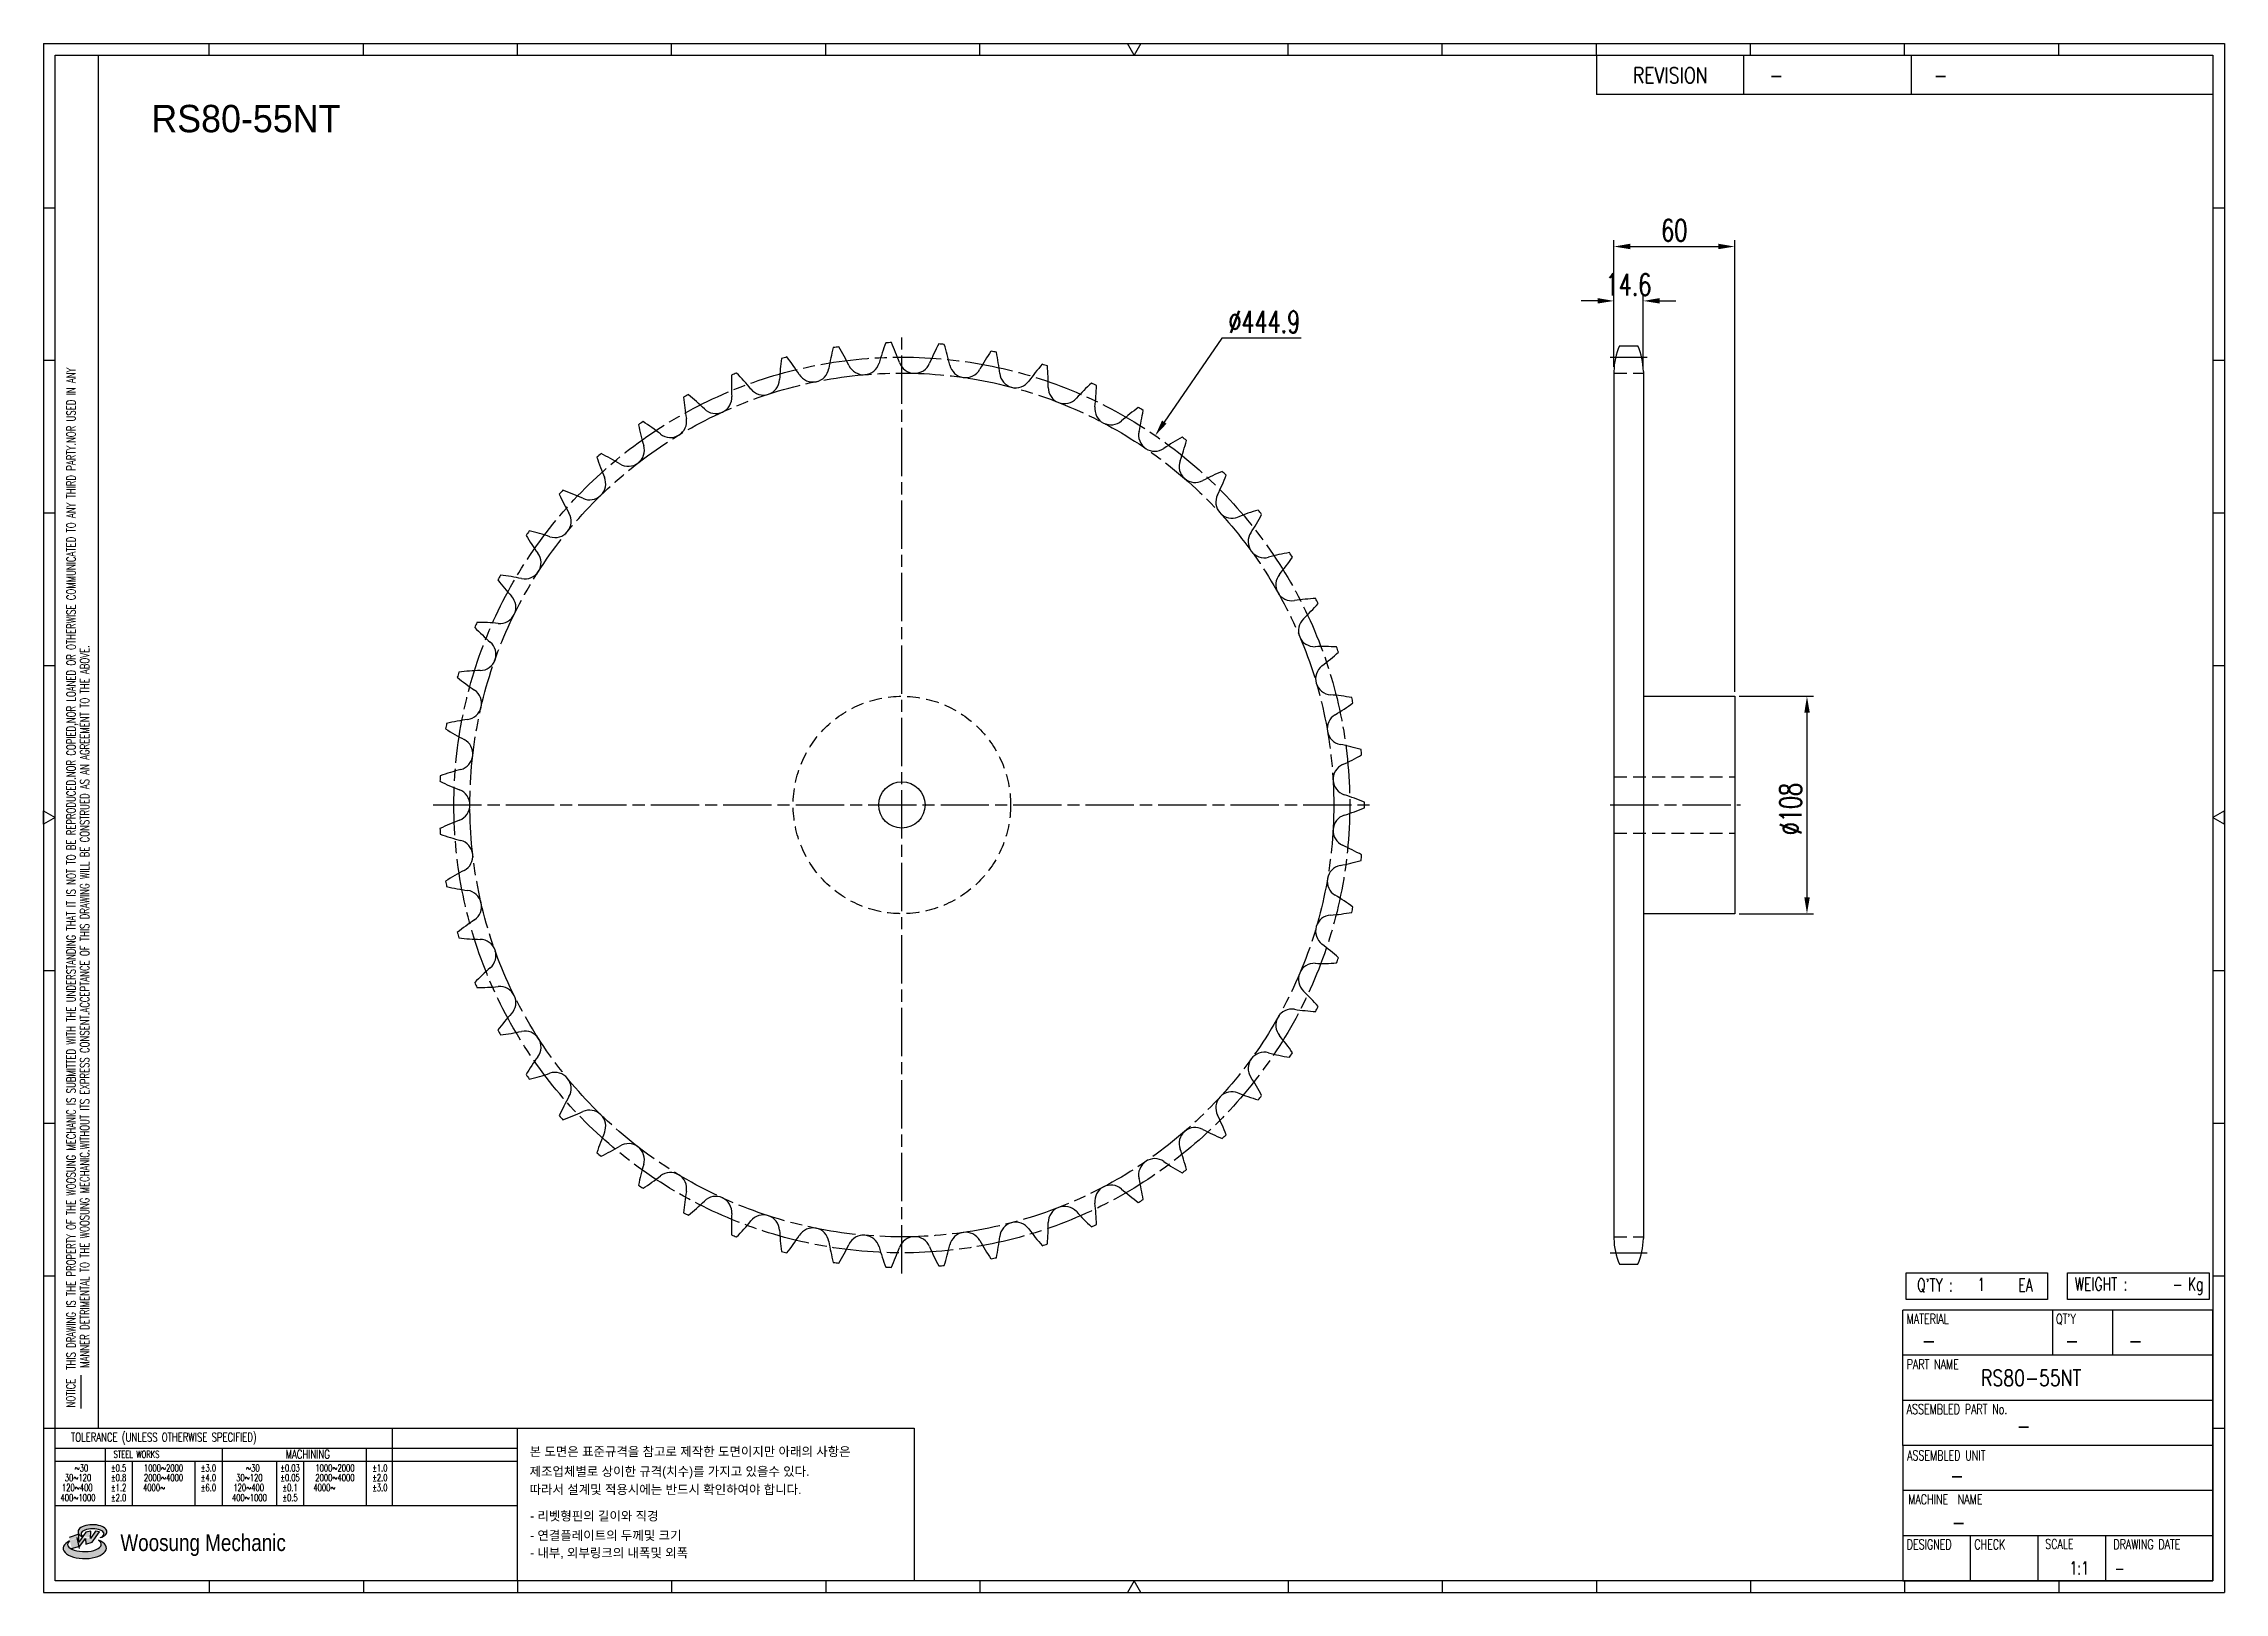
# Model space of a CAD drawing. Header units: millimetres. Extents: x 26814 to 27897, y 33 to 802.
import ezdxf
from ezdxf.enums import TextEntityAlignment as Align

# ---------------------------------------------------------------- set-up
doc = ezdxf.new("R2010")
doc.units = ezdxf.units.MM
for name, pattern in [('AM_ISO08W050', [18, 12, -1.5, 3, -1.5]), ('AM_ISO08W050x2', [9, 6, -0.75, 1.5, -0.75]), ('HIDDEN', [9.525, 6.35, -3.175])]:
    doc.linetypes.add(name, pattern=pattern)
doc.layers.get('Defpoints').update_dxf_attribs({"color": 80})
doc.layers.add('CL2', color=4, linetype='AM_ISO08W050', lineweight=25)
for name, color, linetype in [('HL', 2, 'HIDDEN'), ('LOGO', 7, 'Continuous'), ('S-DIM', 7, 'Continuous'), ('TITLE', 7, 'Continuous')]:
    doc.layers.add(name, color=color, linetype=linetype)
doc.styles.add('HAN', font='ROMANS.shx', dxfattribs={"width": 0.7, "bigfont": 'whgtxt.shx'})
doc.styles.add('HKD_ST2', font='romans.shx', dxfattribs={"width": 0.7, "height": 4, "bigfont": '@extfont2.shx'})
doc.styles.add('HSG', font='SIMPLEX.shx', dxfattribs={"width": 0.7, "bigfont": 'HSG.shx'})
doc.styles.add('MtXpl_', font='Gulim.ttf')
doc.styles.add('SLDTEXTSTYLE4', font='arial.ttf', dxfattribs={"width": 0.8})
doc.dimstyles.new('APP23', dxfattribs={"dimscale": 4.5, "dimtxt": 2.4, "dimasz": 1.8, "dimexe": 0.7, "dimexo": 0.5, "dimgap": 0.6, "dimtad": 1, "dimtoh": 1, "dimdec": 1, "dimrnd": 0.01, "dimzin": 9, "dimdsep": 46, "dimtxsty": 'HSG', "dimcen": 0, "dimclrd": 1, "dimclre": 1, "dimclrt": 256, "dimazin": 2, "dimtp": 1, "dimtm": 1, "dimtfac": 0.5, "dimtdec": 1, "dimtix": 1, "dimtofl": 0, "dimtmove": 0, "dimatfit": 3, "dimfxl": 0, "dimtvp": 1, "dimtolj": 2, "dimlwd": -1, "dimlwe": -1, "dimarcsym": 0})

# ---------------------------------------------------------------- blocks, each defined once
blk = doc.blocks.new('MASTER')
at = {"layer": 'LOGO'}
h = blk.add_hatch(color=10, dxfattribs=at)
h.paths.add_polyline_path([(1.544, 35.177), (1.554, 34.966), (1.779, 35.034), (2.054, 35.422), (1.908, 35.446), (1.728, 35.167), (1.741, 35.439), (1.547, 35.405), (1.292, 35.041), (1.295, 35.33), (0.943, 35.208), (1.03, 34.8), (1.336, 34.885)])
edge = h.paths.add_edge_path()
edge.add_ellipse((1.795, 35.421), major_axis=(-0.53, 0), ratio=0.487785, start_angle=122.36065, end_angle=403.39574)
edge.add_line((1.411, 35.244), (1.419, 35.261))
edge.add_ellipse((1.798, 35.344), major_axis=(-0.423, 0), ratio=0.444396, start_angle=131.58977, end_angle=386.19408, ccw=False)
edge = h.paths.add_edge_path()
edge.add_ellipse((1.512, 34.815), major_axis=(-0.793, 0), ratio=0.480113, start_angle=314.67633, end_angle=590.85213)
edge.add_ellipse((1.501, 34.958), major_axis=(-0.62, 0), ratio=0.43311, start_angle=331.7024, end_angle=574.42495, ccw=False)
at = {"color": 140}
for p, q in [((0, 90.118), (80.15, 90.118)), ((0, 90.118), (0, 33.191)), ((80.15, 90.118), (80.15, 33.191)), ((57.068, 89.693), (57.068, 88.246)), ((62.47, 89.693), (62.47, 88.246)), ((68.635, 89.693), (68.635, 88.246)), ((79.725, 88.246), (57.068, 88.246)), ((68.449, 43.961), (68.449, 44.936)), ((68.449, 44.936), (73.654, 44.936)), ((73.654, 44.936), (73.654, 43.961)), ((74.39, 43.961), (74.39, 44.936)), ((74.39, 44.936), (79.595, 44.936)), ((79.595, 44.936), (79.595, 43.961)), ((68.336, 38.59), (68.336, 43.563)), ((79.725, 43.563), (68.336, 43.563)), ((73.654, 43.961), (68.449, 43.961)), ((73.827, 43.563), (73.827, 41.905)), ((79.595, 43.961), (74.39, 43.961)), ((76.037, 43.563), (76.037, 41.905)), ((79.725, 38.59), (79.725, 43.563)), ((79.725, 41.905), (68.336, 41.905)), ((79.725, 40.248), (68.336, 40.248)), ((68.336, 38.59), (68.336, 33.616)), ((79.725, 38.59), (68.336, 38.59)), ((79.725, 33.616), (79.725, 38.59)), ((79.725, 36.932), (68.336, 36.932)), ((79.725, 35.274), (68.336, 35.274)), ((70.822, 33.616), (70.822, 35.274)), ((73.309, 33.616), (73.309, 35.274)), ((75.796, 33.616), (75.796, 35.274)), ((0, 33.191), (80.15, 33.191)), ((68.336, 33.616), (79.725, 33.616))]:
    blk.add_line(p, q, dxfattribs=at)
for p, q in [((6.089, 89.693), (6.089, 90.118)), ((11.753, 89.693), (11.753, 90.118)), ((17.418, 89.693), (17.418, 90.118)), ((23.082, 89.693), (23.082, 90.118)), ((28.746, 89.693), (28.746, 90.118)), ((34.411, 89.693), (34.411, 90.118)), ((45.739, 89.693), (45.739, 90.118)), ((51.404, 89.693), (51.404, 90.118)), ((57.068, 89.693), (57.068, 90.118)), ((62.732, 89.693), (62.732, 90.118)), ((68.397, 89.693), (68.397, 90.118)), ((74.061, 89.693), (74.061, 90.118)), ((0, 84.085), (0.425, 84.085)), ((79.725, 84.085), (80.15, 84.085)), ((0, 78.478), (0.425, 78.478)), ((79.725, 78.478), (80.15, 78.478)), ((0, 72.87), (0.425, 72.87)), ((79.725, 72.87), (80.15, 72.87)), ((0, 67.262), (0.425, 67.262)), ((79.725, 67.262), (80.15, 67.262)), ((0, 56.047), (0.425, 56.047)), ((79.725, 56.047), (80.15, 56.047)), ((0, 50.439), (0.425, 50.439)), ((79.725, 50.439), (80.15, 50.439)), ((0, 44.832), (0.425, 44.832)), ((79.725, 44.832), (80.15, 44.832)), ((1.377, 39.947), (1.377, 41.174)), ((0, 39.224), (0.425, 39.224)), ((79.725, 39.224), (80.15, 39.224)), ((6.089, 33.616), (6.089, 33.191)), ((11.753, 33.616), (11.753, 33.191)), ((17.418, 33.616), (17.418, 33.191)), ((23.082, 33.616), (23.082, 33.191)), ((28.746, 33.616), (28.746, 33.191)), ((34.411, 33.616), (34.411, 33.191)), ((45.739, 33.616), (45.739, 33.191)), ((51.404, 33.616), (51.404, 33.191)), ((57.068, 33.616), (57.068, 33.191)), ((62.732, 33.616), (62.732, 33.191)), ((68.397, 33.616), (68.397, 33.191)), ((74.061, 33.616), (74.061, 33.191))]:
    blk.add_line(p, q)
at = {"color": 2}
for p, q in [((2.017, 39.224), (2.017, 89.693)), ((0.425, 39.224), (17.418, 39.224)), ((0.425, 38.487), (17.418, 38.487)), ((2.257, 38.487), (2.257, 36.382)), ((6.557, 38.5), (6.557, 36.382)), ((11.857, 38.487), (11.857, 36.382)), ((12.816, 39.224), (12.816, 36.382)), ((17.418, 33.616), (17.418, 39.224)), ((0.425, 38.012), (17.418, 38.012)), ((3.257, 38.012), (3.257, 36.382)), ((5.557, 38.012), (5.557, 36.382)), ((8.557, 38.012), (8.557, 36.382)), ((9.557, 38.026), (9.557, 36.382)), ((0.425, 36.382), (17.418, 36.382))]:
    blk.add_line(p, q, dxfattribs=at)
for points in [[(40.075, 89.693), (39.83, 90.118), (40.32, 90.118)], [(0.425, 61.679), (0, 61.433), (0, 61.924)], [(79.725, 61.679), (80.15, 61.433), (80.15, 61.924)], [(40.075, 33.616), (39.83, 33.191), (40.32, 33.191)]]:
    blk.add_lwpolyline(points, close=True)
at = {"color": 140}
blk.add_lwpolyline([(0.425, 89.693), (79.725, 89.693), (79.725, 33.616), (0.425, 33.616)], close=True, dxfattribs=at)
at = {"layer": 'LOGO'}
for p, q in [((1.295, 35.33), (0.943, 35.208)), ((1.547, 35.405), (1.292, 35.041)), ((1.292, 35.041), (1.295, 35.33)), ((1.741, 35.439), (1.547, 35.405)), ((1.908, 35.446), (1.728, 35.167)), ((1.728, 35.167), (1.741, 35.439)), ((1.779, 35.034), (2.054, 35.422)), ((2.054, 35.422), (1.908, 35.446)), ((1.03, 34.8), (1.336, 34.885)), ((1.224, 35.208), (1.311, 34.8)), ((1.224, 35.208), (1.224, 35.208)), ((1.336, 34.885), (1.544, 35.177)), ((1.419, 35.261), (1.411, 35.244)), ((1.544, 35.177), (1.554, 34.966)), ((1.554, 34.966), (1.779, 35.034))]:
    blk.add_line(p, q, dxfattribs=at)
for centre, major_axis, ratio, start_param, end_param in [((1.795, 35.421), (-0.53, 0), 0.487785, 2.135596, 7.040584), ((1.798, 35.344), (-0.423, 0), 0.444396, 2.296675, 6.740358), ((1.512, 34.815), (-0.793, 0), 0.480113, 5.492138, 10.312315), ((1.501, 34.958), (-0.62, 0), 0.43311, 5.789299, 10.025607)]:
    blk.add_ellipse(centre, major_axis=major_axis, ratio=ratio, start_param=start_param, end_param=end_param, dxfattribs=at)
for s, height, style, width, p in [('REVISION', 0.5806, 'HAN', 0.8, (58.415, 88.664)), ('-', 0.581, 'HAN', 0.8, (63.426, 88.664)), ('-', 0.581, 'HAN', 0.8, (69.468, 88.664)), ("Q'TY : ", 0.4746, 'HKD_ST2', 0.7, (68.857, 44.253)), ('1', 0.475, 'HKD_ST2', 0.7, (71.071, 44.275)), ('EA', 0.4746, 'HKD_ST2', 0.7, (72.578, 44.253)), ('WEIGHT : ', 0.4746, 'HKD_ST2', 0.7, (74.65, 44.286)), ('Kg', 0.4746, 'HKD_ST2', 0.7, (78.807, 44.286)), ('-', 0.581, 'HAN', 0.8, (69.029, 42.157)), ('-', 0.581, 'HAN', 0.8, (74.289, 42.157)), ('-', 0.581, 'HAN', 0.8, (76.623, 42.157)), ('-', 0.581, 'HAN', 0.8, (72.515, 39.013)), ('-', 0.581, 'HAN', 0.8, (70.067, 37.189)), ('-', 0.581, 'HAN', 0.8, (70.126, 35.48)), ('1:1', 0.4746, 'HKD_ST2', 0.7, (74.458, 33.848)), ('-', 0.475, 'HKD_ST2', 0.7, (76.112, 33.837))]:
    blk.add_text(s, height=height, dxfattribs=dict(style=style, width=width)).set_placement(p)
at = {"color": 6, "style": 'HKD_ST2', "width": 0.7}
for s, p in [(' THIS DRAWING IS THE PROPERTY OF THE WOOSUNG MECHANIC IS SUBMITTED WITH THE UNDERSTANDING THAT IT IS NOT TO BE REPRODUCED.NOR COPIED,NOR LOANED OR OTHERWISE COMMUNICATED TO ANY THIRD PARTY.NOR USED IN ANY', (1.173, 41.217)), ('MANNER DETRIMENTAL TO THE WOOSUNG MECHANIC.WITHOUT ITS EXPRESS CONSENT.ACCEPTANCE OF THIS DRAWING WILL BE CONSTRUED AS AN AGREEMENT TO THE ABOVE.', (1.672, 41.447))]:
    blk.add_text(s, height=0.326266, rotation=90, dxfattribs=at).set_placement(p)
at = {"style": 'HKD_ST2', "width": 0.7}
blk.add_text('-', height=0.475, dxfattribs=at).set_placement((78.613, 44.286), align=Align.RIGHT)
at = {"color": 254, "style": 'HKD_ST2', "width": 0.7}
for s, height, p in [('MATERIAL', 0.3651, (68.474, 43.425)), ("QT'Y", 0.3651, (73.965, 43.425)), ('PART NAME', 0.3651, (68.474, 41.756)), ('ASSEMBLED PART No.', 0.36511, (68.474, 40.109)), ('ASSEMBLED UNIT', 0.36511, (68.49, 38.408)), ('MACHINE  NAME', 0.36511, (68.532, 36.794)), ('DESIGNED', 0.3651, (68.474, 35.136)), ('CHECK', 0.3651, (70.961, 35.136)), ('SCALE', 0.3651, (73.566, 35.153)), ('DRAWING DATE', 0.36511, (76.071, 35.141))]:
    blk.add_text(s, height=height, dxfattribs=at).set_placement(p, align=Align.TOP_LEFT)
at = {"style": 'HKD_ST2', "width": 0.7}
blk.add_text('NOTICE', height=0.3263, rotation=90, dxfattribs=at).set_placement((1.163, 39.988))
blk.add_text('TOLERANCE (UNLESS OTHERWISE SPECIFIED)', height=0.32627, dxfattribs=at).set_placement((4.417, 38.896), align=Align.MIDDLE_CENTER)
at = {"color": 4, "style": 'HKD_ST2', "width": 0.7}
for s, height, p in [('%%12630', 0.261, (1.389, 37.762)), ('1000%%1262000', 0.26101, (4.407, 37.762)), ('%%12630', 0.261, (7.689, 37.762)), ('1000%%1262000', 0.26101, (10.707, 37.762)), ('120%%126400', 0.26101, (1.237, 37.045)), ('30%%126120', 0.261, (1.263, 37.411)), ('4000%%126', 0.261, (4.061, 37.045)), ('2000%%1264000', 0.26101, (4.407, 37.411)), ('120%%126400', 0.26101, (7.537, 37.045)), ('30%%126120', 0.261, (7.563, 37.411)), ('4000%%126', 0.261, (10.321, 37.045)), ('2000%%1264000', 0.26101, (10.707, 37.411)), ('400%%1261000', 0.26101, (1.263, 36.67)), ('400%%1261000', 0.26101, (7.563, 36.67))]:
    blk.add_text(s, height=height, dxfattribs=at).set_placement(p, align=Align.MIDDLE_CENTER)
for s, height, p in [('%%P0.5', 0.261, (2.757, 37.762)), ('STEEL WORKS', 0.26101, (3.416, 38.268)), ('%%P3.0', 0.261, (6.057, 37.762)), ('%%P0.03', 0.261, (9.057, 37.762)), ('MACHINING', 0.3263, (9.707, 38.27)), ('%%P1.0', 0.261, (12.357, 37.762)), ('%%P0.8', 0.261, (2.757, 37.411)), ('%%P1.2', 0.261, (2.757, 37.045)), ('%%P4.0', 0.261, (6.057, 37.411)), ('%%P6.0', 0.261, (6.057, 37.045)), ('%%P0.05', 0.261, (9.057, 37.411)), ('%%P0.1', 0.261, (9.057, 37.045)), ('%%P2.0', 0.261, (12.357, 37.411)), ('%%P3.0', 0.261, (12.357, 37.045)), ('%%P2.0', 0.261, (2.757, 36.67)), ('%%P0.5', 0.261, (9.057, 36.67))]:
    blk.add_text(s, height=height, dxfattribs=at).set_placement(p, align=Align.MIDDLE)
at = {"color": 1, "style": 'SLDTEXTSTYLE4', "width": 0.8}
blk.add_text('Woosung Mechanic', height=0.61957, dxfattribs=at).set_placement((2.822, 34.711))
blk = doc.blocks.new('*D2')
at = {"layer": 'Defpoints', "color": 0, "transparency": 16777216}
for p in [(27608.7, 674.1), (27594.1, 639.1), (27608.7, 638.3)]:
    blk.add_point(p, dxfattribs=at)
at = {"layer": 'S-DIM', "color": 1, "transparency": 16777216}
for p, q in [((27586, 674.1), (27577.9, 674.1)), ((27594.1, 641.4), (27594.1, 677.3)), ((27608.7, 640.5), (27608.7, 677.3)), ((27616.8, 674.1), (27624.9, 674.1))]:
    blk.add_line(p, q, dxfattribs=at)
for points in [[(27586, 675.5), (27586, 672.8), (27594.1, 674.1)], [(27616.8, 675.5), (27616.8, 672.8), (27608.7, 674.1)]]:
    blk.add_solid(points, dxfattribs=at)
at = {"layer": 'S-DIM', "transparency": 16777216, "insert": (27601.4, 682.2), "char_height": 10.8, "attachment_point": 5, "style": 'HSG'}
blk.add_mtext('\\A2;14.6', dxfattribs=at)
blk = doc.blocks.new('*D3')
at = {"layer": 'Defpoints', "color": 0, "transparency": 16777216}
for p in [(27654.1, 701.1), (27594.1, 639.1), (27654.1, 477.7)]:
    blk.add_point(p, dxfattribs=at)
at = {"layer": 'S-DIM', "color": 1, "transparency": 16777216}
for p, q in [((27594.1, 641.4), (27594.1, 704.3)), ((27654.1, 480), (27654.1, 704.3)), ((27602.2, 701.1), (27646, 701.1))]:
    blk.add_line(p, q, dxfattribs=at)
for points in [[(27602.2, 702.5), (27602.2, 699.8), (27594.1, 701.1)], [(27646, 702.5), (27646, 699.8), (27654.1, 701.1)]]:
    blk.add_solid(points, dxfattribs=at)
at = {"layer": 'S-DIM', "transparency": 16777216, "insert": (27624.1, 709.2), "char_height": 10.8, "attachment_point": 5, "style": 'HSG'}
blk.add_mtext('\\A2;60', dxfattribs=at)
blk = doc.blocks.new('*D4')
at = {"layer": 'Defpoints', "color": 0, "transparency": 16777216}
for p in [(27366.3, 607.2), (27114.7, 240.3)]:
    blk.add_point(p, dxfattribs=at)
at = {"layer": 'S-DIM', "color": 1, "transparency": 16777216}
for p, q in [((27399.4, 655.6), (27370.8, 613.9)), ((27438.8, 655.6), (27399.4, 655.6))]:
    blk.add_line(p, q, dxfattribs=at)
blk.add_solid([(27369.7, 614.7), (27371.9, 613.1), (27366.3, 607.2)], dxfattribs=at)
at = {"layer": 'S-DIM', "transparency": 16777216, "insert": (27420.5, 663.7), "char_height": 10.8, "attachment_point": 5, "style": 'HSG'}
blk.add_mtext('\\A2;∅444.9', dxfattribs=at)
blk = doc.blocks.new('*D5')
at = {"layer": 'Defpoints', "color": 0, "transparency": 16777216}
for p in [(27654.1, 477.7), (27654.1, 369.7), (27690, 369.7)]:
    blk.add_point(p, dxfattribs=at)
at = {"layer": 'S-DIM', "color": 1, "transparency": 16777216}
for p, q in [((27656.4, 477.7), (27693.2, 477.7)), ((27690, 469.6), (27690, 377.8)), ((27656.4, 369.7), (27693.2, 369.7))]:
    blk.add_line(p, q, dxfattribs=at)
for points in [[(27688.7, 469.6), (27691.4, 469.6), (27690, 477.7)], [(27688.7, 377.8), (27691.4, 377.8), (27690, 369.7)]]:
    blk.add_solid(points, dxfattribs=at)
at = {"layer": 'S-DIM', "transparency": 16777216, "insert": (27681.9, 421.7), "char_height": 10.8, "attachment_point": 5, "rotation": 90, "style": 'HSG'}
blk.add_mtext('\\A2;%%c108', dxfattribs=at)

msp = doc.modelspace()

# ---------------------------------------------------------------- linework, layer by layer
for p, q in [((27596.94, 651.8), (27605.94, 651.8)), ((27594.14, 639.1), (27594.14, 208.36)), ((27608.74, 639.1), (27608.74, 208.36)), ((27608.74, 477.73), (27654.14, 477.73)), ((27654.14, 477.73), (27654.14, 369.73)), ((27654.14, 369.73), (27608.74, 369.73)), ((27596.94, 195.66), (27605.94, 195.66))]:
    msp.add_line(p, q)
at = {"color": 140}
msp.add_lwpolyline([(27049.58, 114.14), (27246.6, 114.14), (27246.6, 38.36), (27049.58, 38.36)], close=True, dxfattribs=at)
msp.add_circle((27240.46, 423.73), 11.5)
for centre, radius, start, end in [((27311.35, 622.86), 108.62, 165.03395, 170.63636), ((27240.46, 423.73), 229.72, 97.84091, 98.52273), ((27116.34, 594.82), 108.62, 25.72727, 31.32969), ((27333.59, 613.48), 108.62, 158.48849, 164.09091), ((27240.46, 423.73), 229.72, 91.29545, 91.97727), ((27136.65, 607.86), 108.62, 19.18182, 24.78424), ((27354.61, 601.63), 108.62, 151.94304, 157.54545), ((27240.46, 423.73), 229.72, 84.75, 85.43182), ((27158.32, 618.49), 108.62, 12.63636, 18.23878), ((27624.34, 639.1), 30.2, 155.13196, 180), ((27578.54, 639.1), 30.2, 0, 24.86804), ((27288.19, 629.65), 108.62, 171.5794, 177.18182), ((27240.46, 423.73), 229.72, 104.38636, 105.06818), ((27097.65, 579.56), 108.62, 32.27273, 37.87514), ((27196.26, 641.84), 8.02, 212.27273, 350.63636), ((27221.42, 645.46), 8.02, 205.72727, 344.09091), ((27246.81, 646.18), 8.02, 199.18182, 337.54545), ((27272.13, 644.01), 8.02, 192.63636, 331), ((27374.14, 587.46), 108.62, 145.39758, 151), ((27240.46, 423.73), 229.72, 78.20454, 78.88637), ((27181.05, 626.58), 108.62, 6.09091, 11.69333), ((27391.94, 571.15), 108.62, 138.85213, 144.45455), ((27240.46, 423.73), 229.72, 71.65909, 72.34091), ((27204.56, 632.03), 108.62, 359.54545, 5.14787), ((27264.4, 633.74), 108.62, 178.12486, 183.72727), ((27240.46, 423.73), 229.72, 110.93182, 111.61364), ((27080.81, 562.26), 108.62, 38.81818, 44.4206), ((27171.69, 635.38), 8.02, 218.81818, 357.18182), ((27297.03, 638.96), 8.02, 186.09091, 324.45455), ((27321.2, 631.11), 8.02, 179.54545, 317.90909), ((27407.75, 552.93), 108.62, 132.30667, 137.90909), ((27240.46, 423.73), 229.72, 65.11363, 65.79546), ((27228.54, 634.77), 108.62, 353, 358.60242), ((27240.46, 423.73), 229.72, 117.47727, 118.15909), ((27240.31, 635.1), 108.62, 184.67031, 190.27273), ((27066.06, 543.16), 108.62, 45.36364, 50.96605), ((27148.01, 626.16), 8.02, 225.36364, 3.72727), ((27344.31, 620.55), 8.02, 173, 311.36364), ((27421.39, 533.01), 108.62, 125.76122, 131.36364), ((27240.46, 423.73), 229.72, 58.56818, 59.25), ((27252.68, 634.75), 108.62, 346.45455, 352.05696), ((27240.46, 423.73), 229.72, 124.02273, 124.70455), ((27216.22, 633.71), 108.62, 191.21576, 196.81818), ((27053.58, 522.51), 108.62, 51.90909, 57.51151), ((27125.54, 614.3), 8.02, 231.90909, 10.27273), ((27366.07, 607.43), 8.02, 166.45455, 304.81818), ((27240.46, 423.73), 229.72, 130.56818, 131.25), ((27192.44, 629.58), 108.62, 197.76122, 203.36364), ((27043.54, 500.56), 108.62, 58.45455, 64.05696), ((27104.57, 599.96), 8.02, 238.45455, 16.81818), ((27432.67, 511.68), 108.62, 119.21576, 124.81818), ((27276.65, 631.98), 108.62, 339.90909, 345.51151), ((27240.46, 423.73), 229.72, 52.02273, 52.70455), ((27085.36, 583.32), 8.02, 245, 23.36364), ((27386.19, 591.92), 8.02, 159.90909, 298.27273), ((27441.44, 489.19), 108.62, 112.67031, 118.27273), ((27300.15, 626.5), 108.62, 333.36364, 338.96605), ((27240.46, 423.73), 229.72, 45.47727, 46.15909), ((27240.46, 423.73), 229.72, 137.11363, 137.79546), ((27169.29, 622.76), 108.62, 204.30667, 209.90909), ((27036.07, 477.61), 108.62, 65, 70.60242), ((27404.41, 574.21), 8.02, 153.36364, 291.72727), ((27068.18, 564.6), 8.02, 251.54545, 29.90909), ((27447.59, 465.86), 108.62, 106.12486, 111.72727), ((27322.88, 618.37), 108.62, 326.81818, 332.4206), ((27240.46, 423.73), 229.72, 38.93182, 39.61364), ((27240.46, 423.73), 229.72, 143.65909, 144.34091), ((27147.06, 613.35), 108.62, 210.85213, 216.45455), ((27031.26, 453.96), 108.62, 71.54545, 77.14787), ((27420.5, 554.54), 8.02, 146.81818, 285.18182), ((27053.25, 544.05), 8.02, 258.09091, 36.45455), ((27451.04, 441.97), 108.62, 99.5794, 105.18182), ((27344.53, 607.71), 108.62, 320.27273, 325.87514), ((27240.46, 423.73), 229.72, 32.38636, 33.06818), ((27240.46, 423.73), 229.72, 150.20454, 150.88637), ((27126.06, 601.47), 108.62, 217.39758, 223), ((27029.18, 429.92), 108.62, 78.09091, 83.69333), ((27434.23, 533.16), 8.02, 140.27273, 278.63636), ((27040.75, 521.92), 8.02, 264.63636, 43), ((27451.75, 417.85), 108.62, 93.03395, 98.63636), ((27364.82, 594.65), 108.62, 313.72727, 319.32969), ((27240.46, 423.73), 229.72, 25.84091, 26.52273), ((27240.46, 423.73), 229.72, 156.75, 157.43182), ((27106.54, 587.27), 108.62, 223.94304, 229.54545), ((27029.85, 405.79), 108.62, 84.63636, 90.23878), ((27445.45, 510.36), 8.02, 133.72727, 272.09091), ((27030.86, 498.52), 8.02, 271.18182, 49.54545), ((27449.7, 393.8), 108.62, 86.48849, 92.09091), ((27383.49, 579.36), 108.62, 307.18182, 312.78424), ((27240.46, 423.73), 229.72, 19.29545, 19.97727), ((27240.46, 423.73), 229.72, 163.29545, 163.97727), ((27033.27, 381.9), 108.62, 91.18182, 96.78424), ((27453.98, 486.43), 8.02, 127.18182, 265.54545), ((27088.77, 570.94), 108.62, 230.48849, 236.09091), ((27023.7, 474.14), 8.02, 277.72727, 56.09091), ((27444.93, 370.14), 108.62, 79.94304, 85.54545), ((27240.46, 423.73), 229.72, 12.75, 13.43182), ((27039.39, 358.56), 108.62, 97.72727, 103.32969), ((27459.74, 461.68), 8.02, 120.63636, 259), ((27400.3, 562.04), 108.62, 300.63636, 306.23878), ((27240.46, 423.73), 229.72, 169.84091, 170.52273), ((27072.98, 552.69), 108.62, 237.03395, 242.63636), ((27019.37, 449.1), 8.02, 284.27273, 62.63636), ((27437.48, 347.18), 108.62, 73.39758, 79), ((27415.03, 542.92), 108.62, 294.09091, 299.69333), ((27240.46, 423.73), 229.72, 6.20454, 6.88637), ((27240.46, 423.73), 229.72, 176.38636, 177.06818), ((27059.37, 532.76), 108.62, 243.5794, 249.18182), ((27048.13, 336.06), 108.62, 104.27273, 109.87514), ((27462.64, 436.44), 8.02, 114.09091, 252.45455), ((27017.92, 423.73), 8.02, 290.81818, 69.18182), ((27427.47, 325.22), 108.62, 66.85213, 72.45455), ((27240.46, 423.73), 229.72, 359.65909, 0.34091), ((27059.37, 314.71), 108.62, 110.81818, 116.4206), ((27240.46, 423.73), 229.72, 182.93182, 183.61364), ((27462.64, 411.03), 8.02, 107.54545, 245.90909), ((27427.47, 522.24), 108.62, 287.54545, 293.14787), ((27048.13, 511.4), 108.62, 250.12486, 255.72727), ((27019.37, 398.36), 8.02, 297.36364, 75.72727), ((27415.03, 304.55), 108.62, 60.30667, 65.90909), ((27072.98, 294.78), 108.62, 117.36364, 122.96605), ((27459.74, 385.78), 8.02, 101, 239.36364), ((27437.48, 500.28), 108.62, 281, 286.60242), ((27240.46, 423.73), 229.72, 353.11363, 353.79546), ((27240.46, 423.73), 229.72, 189.47727, 190.15909), ((27039.39, 488.91), 108.62, 256.67031, 262.27273), ((27023.7, 373.33), 8.02, 303.90909, 82.27273), ((27453.98, 361.04), 8.02, 94.45455, 232.81818), ((27444.93, 477.32), 108.62, 274.45455, 280.05696), ((27400.3, 285.43), 108.62, 53.76122, 59.36364), ((27240.46, 423.73), 229.72, 346.56818, 347.25), ((27088.77, 276.53), 108.62, 123.90909, 129.51151), ((27240.46, 423.73), 229.72, 196.02273, 196.70455), ((27033.27, 465.56), 108.62, 263.21576, 268.81818), ((27030.86, 348.95), 8.02, 310.45455, 88.81818), ((27383.49, 268.11), 108.62, 47.21576, 52.81818), ((27240.46, 423.73), 229.72, 340.02273, 340.70455), ((27106.54, 260.19), 108.62, 130.45455, 136.05696), ((27445.45, 337.1), 8.02, 87.90909, 226.27273), ((27449.7, 453.66), 108.62, 267.90909, 273.51151), ((27240.46, 423.73), 229.72, 202.56818, 203.25), ((27029.85, 441.67), 108.62, 269.76122, 275.36364), ((27040.75, 325.54), 8.02, 317, 95.36364), ((27364.82, 252.82), 108.62, 40.67031, 46.27273), ((27126.06, 246), 108.62, 137, 142.60242), ((27434.23, 314.3), 8.02, 81.36364, 219.72727), ((27451.75, 429.62), 108.62, 261.36364, 266.96605), ((27240.46, 423.73), 229.72, 333.47727, 334.15909), ((27240.46, 423.73), 229.72, 209.11363, 209.79546), ((27029.18, 417.55), 108.62, 276.30667, 281.90909), ((27053.25, 303.42), 8.02, 323.54545, 101.90909), ((27344.53, 239.75), 108.62, 34.12486, 39.72727), ((27147.06, 234.11), 108.62, 143.54545, 149.14787), ((27420.5, 292.93), 8.02, 74.81818, 213.18182), ((27451.04, 405.49), 108.62, 254.81818, 260.4206), ((27240.46, 423.73), 229.72, 326.93182, 327.61364), ((27240.46, 423.73), 229.72, 215.65909, 216.34091), ((27031.26, 393.5), 108.62, 282.85213, 288.45455), ((27068.18, 282.86), 8.02, 330.09091, 108.45455), ((27322.88, 229.09), 108.62, 27.5794, 33.18182), ((27169.29, 224.7), 108.62, 150.09091, 155.69333), ((27036.07, 369.85), 108.62, 289.39758, 295), ((27085.36, 264.14), 8.02, 336.63636, 115), ((27404.41, 273.26), 8.02, 68.27273, 206.63636), ((27447.59, 381.61), 108.62, 248.27273, 253.87514), ((27240.46, 423.73), 229.72, 320.38636, 321.06818), ((27240.46, 423.73), 229.72, 222.20454, 222.88637), ((27192.44, 217.89), 108.62, 156.63636, 162.23878), ((27386.19, 255.55), 8.02, 61.72727, 200.09091), ((27441.44, 358.27), 108.62, 241.72727, 247.32969), ((27300.15, 220.96), 108.62, 21.03395, 26.63636), ((27240.46, 423.73), 229.72, 228.75, 229.43182), ((27043.54, 346.9), 108.62, 295.94304, 301.54545), ((27104.57, 247.5), 8.02, 343.18182, 121.54545), ((27276.65, 215.48), 108.62, 14.48849, 20.09091), ((27240.46, 423.73), 229.72, 313.84091, 314.52273), ((27216.22, 213.75), 108.62, 163.18182, 168.78424), ((27053.58, 324.96), 108.62, 302.48849, 308.09091), ((27125.54, 233.16), 8.02, 349.72727, 128.09091), ((27366.07, 240.03), 8.02, 55.18182, 193.54545), ((27432.67, 335.79), 108.62, 235.18182, 240.78424), ((27240.46, 423.73), 229.72, 307.29545, 307.97727), ((27240.46, 423.73), 229.72, 235.29545, 235.97727), ((27240.31, 212.36), 108.62, 169.72727, 175.32969), ((27148.01, 221.3), 8.02, 356.27273, 134.63636), ((27344.31, 226.91), 8.02, 48.63636, 187), ((27421.39, 314.45), 108.62, 228.63636, 234.23878), ((27240.46, 423.73), 229.72, 300.75, 301.43182), ((27252.68, 212.71), 108.62, 7.94304, 13.54545), ((27240.46, 423.73), 229.72, 241.84091, 242.52273), ((27066.06, 304.3), 108.62, 309.03395, 314.63636), ((27264.4, 213.72), 108.62, 176.27273, 181.87514), ((27080.81, 285.2), 108.62, 315.5794, 321.18182), ((27171.69, 212.08), 8.02, 2.81818, 141.18182), ((27321.2, 216.36), 8.02, 42.09091, 180.45455), ((27407.75, 294.54), 108.62, 222.09091, 227.69333), ((27228.54, 212.7), 108.62, 1.39758, 7), ((27240.46, 423.73), 229.72, 248.38636, 249.06818), ((27288.19, 217.82), 108.62, 182.81818, 188.4206), ((27097.65, 267.9), 108.62, 322.12486, 327.72727), ((27196.26, 205.62), 8.02, 9.36364, 147.72727), ((27311.35, 224.6), 108.62, 189.36364, 194.96605), ((27221.42, 202.01), 8.02, 15.90909, 154.27273), ((27246.81, 201.28), 8.02, 22.45455, 160.81818), ((27272.13, 203.46), 8.02, 29, 167.36364), ((27374.14, 260), 108.62, 209, 214.60242), ((27181.05, 220.88), 108.62, 348.30667, 353.90909), ((27297.03, 208.5), 8.02, 35.54545, 173.90909), ((27391.94, 276.31), 108.62, 215.54545, 221.14787), ((27204.56, 215.43), 108.62, 354.85213, 0.45455), ((27240.46, 423.73), 229.72, 294.20454, 294.88637), ((27624.34, 208.36), 30.2, 180, 204.86804), ((27578.54, 208.36), 30.2, 335.13196, 0), ((27240.46, 423.73), 229.72, 254.93182, 255.61364), ((27240.46, 423.73), 229.72, 261.47727, 262.15909), ((27116.34, 252.64), 108.62, 328.67031, 334.27273), ((27333.59, 233.98), 108.62, 195.90909, 201.51151), ((27136.65, 239.61), 108.62, 335.21576, 340.81818), ((27354.61, 245.83), 108.62, 202.45455, 208.05696), ((27240.46, 423.73), 229.72, 274.56818, 275.25), ((27158.32, 228.97), 108.62, 341.76122, 347.36364), ((27240.46, 423.73), 229.72, 281.11363, 281.79546), ((27240.46, 423.73), 229.72, 287.65909, 288.34091), ((27240.46, 423.73), 229.72, 268.02273, 268.70455)]:
    msp.add_arc(centre, radius, start, end)
at = {"layer": 'CL2', "linetype": 'AM_ISO08W050x2', "ltscale": 4}
for p, q in [((27240.46, 191.01), (27240.46, 656.45)), ((27592.2, 646.19), (27610.68, 646.19)), ((27007.74, 423.73), (27473.18, 423.73)), ((27592.2, 423.73), (27656.95, 423.73)), ((27592.2, 201.27), (27610.68, 201.27))]:
    msp.add_line(p, q, dxfattribs=at)
for radius in [222.46, 214.52]:
    msp.add_circle((27240.46, 423.73), radius, dxfattribs=at)
at = {"layer": 'HL', "linetype": 'HIDDEN'}
for p, q in [((27594.14, 638.25), (27608.74, 638.25)), ((27594.14, 437.73), (27654.14, 437.73)), ((27594.14, 409.73), (27654.14, 409.73)), ((27594.14, 209.21), (27608.74, 209.21))]:
    msp.add_line(p, q, dxfattribs=at)
msp.add_circle((27240.46, 423.73), 54, dxfattribs=at)

# ---------------------------------------------------------------- block references
at = {"color": 140, "xscale": 13.51370482202233, "yscale": 13.51370482202233, "zscale": 13.51370482202233}
msp.add_blockref('MASTER', (26814.2, -415.92), dxfattribs=at)

# ---------------------------------------------------------------- texts
at = {"style": 'HAN', "width": 0.8}
msp.add_text('RS80-55NT', height=7.846, dxfattribs=at).set_placement((27776.47, 135.24))
at = {"color": 140, "style": 'MtXpl_'}
for s, p in [('본 도면은 표준규격을 참고로 제작한 도면이지만 아래의 사항은', (27055.57, 100.33)), ('제조업체별로 상이한 규격(치수)를 가지고 있을수 있다.', (27055.57, 90.47)), ('따라서 설계및 적용시에는 반드시 확인하여야 합니다.', (27055.57, 81.48)), ('- 리벳형핀의 길이와 직경', (27055.82, 68.32)), ('- 연결플레이트의 두께및 크기', (27055.82, 58.67)), ('- 내부, 외부링크의 내폭및 외폭', (27055.82, 50.02))]:
    msp.add_text(s, height=4.5331, dxfattribs=at).set_placement(p)
at = {"layer": 'TITLE', "color": 254, "style": 'MtXpl_'}
msp.add_text('RS80-55NT', height=13.599, dxfattribs=at).set_placement((26867.71, 757.88))

# ---------------------------------------------------------------- dimensions: what is measured, and where the dimension line sits
at = {"layer": 'S-DIM'}
dim = msp.add_linear_dim(base=(27654.14, 701.13), p1=(27594.14, 639.1), p2=(27654.14, 477.73), dimstyle='APP23', dxfattribs=at)
dim.commit()
dim.dimension.update_dxf_attribs({"geometry": '*D3', "text_midpoint": (27624.14, 709.23)})
dim = msp.add_linear_dim(base=(27608.74, 674.13), p1=(27594.14, 639.1), p2=(27608.74, 638.25), dimstyle='APP23', dxfattribs=at)
dim.commit()
dim.dimension.update_dxf_attribs({"geometry": '*D2', "text_midpoint": (27601.44, 674.13), "dimtype": 128})
dim = msp.add_diameter_dim_2p(p1=(27114.66, 240.25), p2=(27366.26, 607.21), dimstyle='APP23', dxfattribs=at)
dim.commit()
dim.dimension.update_dxf_attribs({"geometry": '*D4', "text_midpoint": (27420.46, 655.56), "dimtype": 131})
dim = msp.add_linear_dim(base=(27690.01, 369.73), p1=(27654.14, 477.73), p2=(27654.14, 369.73), angle=90, text='%%c<>', dimstyle='APP23', dxfattribs=at)
dim.commit()
dim.dimension.update_dxf_attribs({"geometry": '*D5', "text_midpoint": (27690.01, 421.69), "dimtype": 128})

doc.saveas('drawing.dxf')
